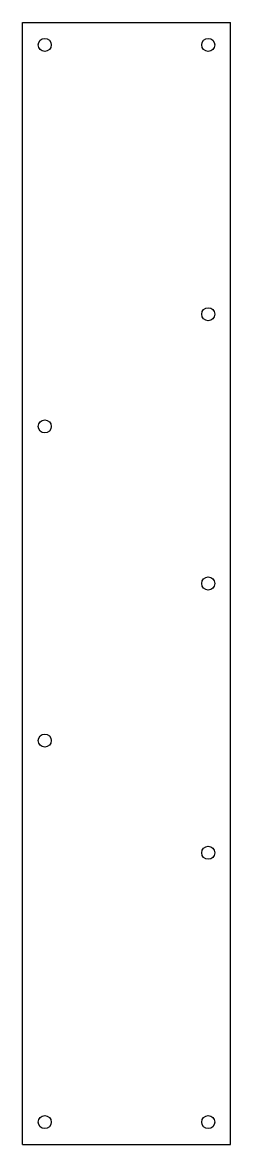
# Model space of a CAD drawing. Extents: x 177 to 270, y -250 to 250.
import ezdxf

# ---------------------------------------------------------------- set-up
doc = ezdxf.new("R2010")
doc.units = 0
doc.layers.add('VISIBLE', color=7, linetype='CONTINUOUS')

msp = doc.modelspace()

# ---------------------------------------------------------------- linework, layer by layer
at = {"layer": 'VISIBLE'}
for p, q in [((177, 250), (270, 250)), ((177, -250), (177, 250)), ((270, -250), (270, 250)), ((177, -250), (270, -250))]:
    msp.add_line(p, q, dxfattribs=at)
for centre in [(187, 240), (260, 240), (260, 120), (187, 70), (260, 0), (187, -70), (260, -120), (187, -240), (260, -240)]:
    msp.add_circle(centre, 2.9, dxfattribs=at)

doc.saveas('drawing.dxf')
